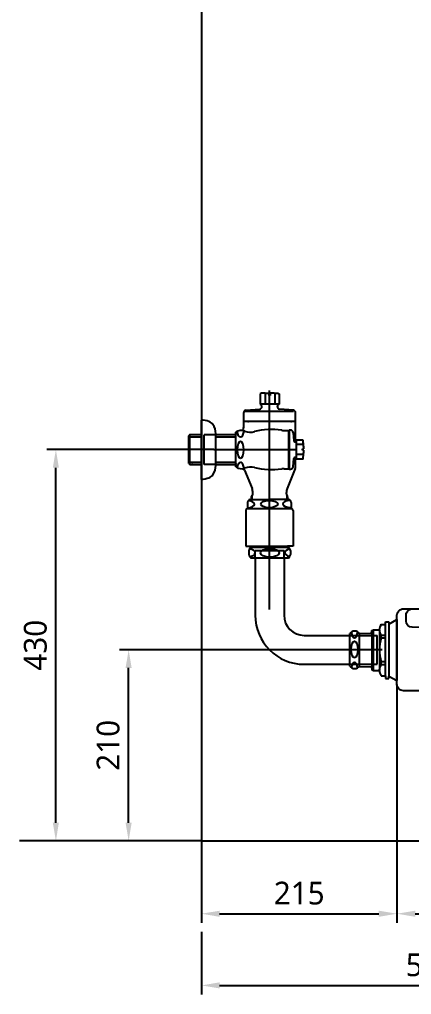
# Model space of a CAD drawing. Extents: x 70 to 2270, y 22 to 2174.
# Drawn here: x 70 to 501, y 27 to 1098 of the extents above; entities that cross this region are included whole.
import ezdxf

# ---------------------------------------------------------------- set-up
doc = ezdxf.new("R2010")
doc.units = 0
doc.header["$LTSCALE"] = 20
doc.header["$MEASUREMENT"] = 0
doc.layers.get('0').update_dxf_attribs({"linetype": 'CONTINUOUS'})
doc.layers.get('DEFPOINTS').update_dxf_attribs({"linetype": 'CONTINUOUS'})
for name, color, linetype in [('1', 1, 'CONTINUOUS'), ('3', 3, 'CONTINUOUS'), ('4', 4, 'CONTINUOUS'), ('6', 6, 'CONTINUOUS')]:
    doc.layers.add(name, color=color, linetype=linetype)
doc.styles.get("Standard").update_dxf_attribs({"font": 'NanumGothic.ttf'})
doc.dimstyles.get("Standard").update_dxf_attribs({"dimtxt": 0.18, "dimasz": 0.18, "dimexe": 0.18, "dimexo": 0.0625, "dimgap": 0.09, "dimtad": 0, "dimtih": 1, "dimtoh": 1, "dimdec": 4, "dimzin": 0, "dimdsep": 46, "dimtxsty": 'Standard', "dimcen": 0.09, "dimadec": 0, "dimazin": 0, "dimtfac": 1, "dimtdec": 4, "dimtofl": 0, "dimtmove": 0, "dimatfit": 3, "dimfxl": 1, "dimtolj": 1, "dimtzin": 0, "dimarcsym": 0})

# ---------------------------------------------------------------- blocks, each defined once
blk = doc.blocks.new('*D3')
at = {"layer": '3', "color": 3, "lineweight": -2, "transparency": 16777216}
for p, q in [((283.7, 625.6), (100, 625.6)), ((110, 215.6), (110, 605.6)), ((170, 195.6), (100, 195.6))]:
    blk.add_line(p, q, dxfattribs=at)
at = {"layer": '3', "color": 3, "transparency": 16777216}
for points in [[(106.6, 605.6), (113.3, 605.6), (110, 625.6)], [(106.6, 215.6), (113.3, 215.6), (110, 195.6)]]:
    blk.add_solid(points, dxfattribs=at)
at = {"layer": 'DEFPOINTS', "color": 0, "transparency": 16777216}
for p in [(110, 625.6), (283.7, 625.6), (170, 195.6)]:
    blk.add_point(p, dxfattribs=at)
at = {"layer": '3', "color": 2, "transparency": 16777216, "insert": (87.5, 410.6), "char_height": 25, "attachment_point": 5, "rotation": 90}
blk.add_mtext('\\A1;430', dxfattribs=at)
blk = doc.blocks.new('*D4')
at = {"layer": '1', "color": 3, "lineweight": -2, "transparency": 16777216}
for p, q in [((334, 405.6), (180, 405.6)), ((190, 215.6), (190, 385.6)), ((270, 195.6), (180, 195.6))]:
    blk.add_line(p, q, dxfattribs=at)
at = {"layer": '1', "color": 3, "transparency": 16777216}
for points in [[(186.6, 385.6), (193.3, 385.6), (190, 405.6)], [(186.6, 215.6), (193.3, 215.6), (190, 195.6)]]:
    blk.add_solid(points, dxfattribs=at)
at = {"layer": 'DEFPOINTS', "color": 0, "transparency": 16777216}
for p in [(190, 405.6), (334, 405.6), (270, 195.6)]:
    blk.add_point(p, dxfattribs=at)
at = {"layer": '1', "color": 2, "transparency": 16777216, "insert": (167.5, 300.6), "char_height": 25, "attachment_point": 5, "rotation": 90}
blk.add_mtext('\\A1;210', dxfattribs=at)
blk = doc.blocks.new('*D9')
at = {"layer": '3', "color": 3, "lineweight": -2, "transparency": 16777216}
for p, q in [((485, 367.6), (485, 105.6)), ((270, 195.6), (270, 105.6)), ((290, 115.6), (465, 115.6))]:
    blk.add_line(p, q, dxfattribs=at)
at = {"layer": '3', "color": 3, "transparency": 16777216}
for points in [[(290, 118.9), (290, 112.2), (270, 115.6)], [(465, 118.9), (465, 112.2), (485, 115.6)]]:
    blk.add_solid(points, dxfattribs=at)
at = {"layer": 'DEFPOINTS', "color": 0, "transparency": 16777216}
for p in [(485, 367.6), (270, 195.6), (485, 115.6)]:
    blk.add_point(p, dxfattribs=at)
at = {"layer": '3', "color": 2, "transparency": 16777216, "insert": (377.5, 138.1), "char_height": 25, "attachment_point": 5}
blk.add_mtext('\\A1;215', dxfattribs=at)
blk = doc.blocks.new('*D10')
at = {"layer": '3', "color": 3, "lineweight": -2, "transparency": 16777216}
for p, q in [((485, 367.6), (485, 105.6)), ((775, 124.3), (775, 105.6)), ((505, 115.6), (755, 115.6))]:
    blk.add_line(p, q, dxfattribs=at)
at = {"layer": '3', "color": 3, "transparency": 16777216}
for points in [[(505, 118.9), (505, 112.2), (485, 115.6)], [(755, 118.9), (755, 112.2), (775, 115.6)]]:
    blk.add_solid(points, dxfattribs=at)
at = {"layer": 'DEFPOINTS', "color": 0, "transparency": 16777216}
for p in [(485, 367.6), (775, 124.3), (775, 115.6)]:
    blk.add_point(p, dxfattribs=at)
at = {"layer": '3', "color": 2, "transparency": 16777216, "insert": (630, 138.1), "char_height": 25, "attachment_point": 5}
blk.add_mtext('\\A1;290', dxfattribs=at)
blk = doc.blocks.new('*D11')
at = {"layer": '3', "color": 3, "lineweight": -2, "transparency": 16777216}
for p, q in [((270, 95.6), (270, 26.8)), ((775, 95.6), (775, 26.8)), ((290, 36.8), (755, 36.8))]:
    blk.add_line(p, q, dxfattribs=at)
at = {"layer": '3', "color": 3, "transparency": 16777216}
for points in [[(290, 40.2), (290, 33.5), (270, 36.8)], [(755, 40.2), (755, 33.5), (775, 36.8)]]:
    blk.add_solid(points, dxfattribs=at)
at = {"layer": 'DEFPOINTS', "color": 0, "transparency": 16777216}
for p in [(270, 95.6), (775, 95.6), (775, 36.8)]:
    blk.add_point(p, dxfattribs=at)
at = {"layer": '3', "color": 2, "transparency": 16777216, "insert": (522.5, 59.3), "char_height": 25, "attachment_point": 5}
blk.add_mtext('\\A1;505', dxfattribs=at)

msp = doc.modelspace()

# ---------------------------------------------------------------- linework, layer by layer
msp.add_lwpolyline([(737.68361, 195.56744), (594.97794, 195.56744), (594.97794, 198.52746, 0.0932365896), (588.14284, 234.86341, -0.0398260779), (556.54356, 352.5444, 0.3570563806), (546.74093, 360.56744), (491.97794, 360.56744, -0.4142135624), (484.97794, 367.56744), (484.97794, 443.56744, -0.4142135624), (491.97794, 450.56744), (897.97794, 450.56744, -0.4142135624), (904.97794, 443.56744), (904.97794, 432.56744, -0.4142135624), (897.97794, 425.56744), (634.58977, 425.56744, -0.0096109434), (615.37321, 425.93685), (501.70891, 430.30856, -0.4029982896), (494.97794, 437.30339), (494.97794, 443.56744, -0.4142135624), (501.97794, 450.56744)], format="xyb")
at = {"layer": '3'}
msp.add_line((269.97794, 195.56744), (69.97794, 195.56744), dxfattribs=at)
at = {"layer": '4'}
for p, q in [((335.97794, 687.56744), (334.58563, 686.76359)), ((334.58563, 686.76359), (334.58563, 675.56744)), ((339.97794, 687.56744), (335.97794, 687.56744)), ((339.97794, 687.56744), (339.97794, 675.56744)), ((339.97794, 687.56744), (340.57794, 687.56744)), ((340.57794, 687.56744), (344.22794, 687.56744)), ((344.22794, 687.56744), (344.22794, 685.06744)), ((344.97794, 450.00048), (344.97794, 690.46372)), ((345.72794, 687.56744), (345.72794, 685.06744)), ((349.37794, 687.56744), (345.72794, 687.56744)), ((349.97794, 687.56744), (349.37794, 687.56744)), ((349.97794, 687.56744), (353.97794, 687.56744)), ((350.6008, 687.56744), (350.6008, 675.56744)), ((353.97794, 687.56744), (355.37024, 686.76359)), ((355.37024, 686.76359), (355.37024, 675.56744)), ((355.37024, 675.56744), (334.58563, 675.56744)), ((334.58563, 675.56744), (335.22794, 675.19661)), ((344.22794, 685.06744), (344.97794, 685.06744)), ((345.72794, 685.06744), (344.97794, 685.06744)), ((355.37024, 675.56744), (354.72794, 675.19661)), ((316.47794, 656.56744), (316.47794, 666.27661)), ((318.15573, 667.63975), (371.06504, 667.63975)), ((318.76005, 668.7671), (334.19583, 670.11756)), ((336.47794, 672.60804), (336.47794, 673.03154)), ((353.47794, 672.60804), (353.47794, 673.03154)), ((371.19583, 668.7671), (355.76005, 670.11756)), ((373.47794, 656.56744), (373.47794, 666.27661)), ((269.97794, 593.06744), (269.97794, 658.06744)), ((373.47794, 656.56744), (316.47794, 656.56744)), ((316.47794, 650.06744), (316.47794, 656.56744)), ((373.47794, 634.16744), (373.47794, 656.56744)), ((285.95892, 608.21744), (285.95892, 642.91744)), ((307.97794, 642.21744), (307.97794, 644.56744)), ((360.94218, 646.56744), (365.97794, 646.56744)), ((365.97794, 604.56744), (365.97794, 646.56744)), ((365.97794, 645.05663), (366.47794, 645.05663)), ((367.76834, 647.06744), (366.47794, 647.06744)), ((366.47794, 647.06744), (366.47794, 604.06744)), ((370.75286, 644.37183), (371.68465, 635.23554)), ((255.97794, 640.66744), (257.12794, 641.81744)), ((255.97794, 640.66744), (255.97794, 639.56744)), ((255.97794, 639.56744), (255.97794, 640.66744)), ((255.97794, 639.56744), (269.97794, 639.56744)), ((255.97794, 611.56744), (255.97794, 639.56744)), ((269.97794, 641.81744), (257.12794, 641.81744)), ((257.12794, 609.31744), (257.12794, 641.81744)), ((273.00902, 609.31744), (273.00902, 641.81744)), ((285.95892, 641.81744), (273.00902, 641.81744)), ((285.82107, 639.56744), (307.97794, 639.56744)), ((307.97794, 641.81744), (285.95892, 641.81744)), ((307.97794, 606.56744), (307.97794, 642.21744)), ((307.97794, 640.66744), (307.97794, 641.81744)), ((374.70221, 635.95975), (374.15073, 634.80657)), ((374.70221, 615.17514), (374.70221, 635.95975)), ((381.70221, 635.95975), (374.70221, 635.95975)), ((255.97794, 625.56744), (255.97794, 610.46744)), ((283.72718, 625.56744), (373.47794, 625.56744)), ((382.26153, 631.06744), (374.70221, 631.06744)), ((380.9462, 624.81744), (380.9462, 626.31744)), ((382.47794, 626.31744), (380.9462, 626.31744)), ((382.47794, 624.81744), (380.9462, 624.81744)), ((269.97794, 611.56744), (255.97794, 611.56744)), ((255.97794, 610.46744), (255.97794, 611.56744)), ((307.97794, 611.56744), (285.82107, 611.56744)), ((370.75286, 606.76306), (371.68465, 615.89934)), ((373.47794, 606.53035), (373.47794, 616.96744)), ((374.70221, 615.17514), (374.15073, 616.32831)), ((382.26934, 620.16744), (374.70221, 620.16744)), ((381.70221, 615.17514), (374.70221, 615.17514)), ((255.97794, 610.46744), (257.12794, 609.31744)), ((257.12794, 609.31744), (269.97794, 609.31744)), ((285.95892, 609.31744), (273.00902, 609.31744)), ((285.95892, 609.31744), (307.97794, 609.31744)), ((307.97794, 610.46744), (307.97794, 609.31744)), ((317.53516, 602.92439), (325.61966, 582.71314)), ((360.94218, 604.56744), (365.97794, 604.56744)), ((373.12032, 604.6734), (364.33622, 582.71314)), ((365.97794, 606.07825), (366.47794, 606.07825)), ((366.47794, 604.06744), (367.76834, 604.06744)), ((323.70719, 570.61236), (344.70719, 570.61236)), ((324.82794, 570.61236), (324.97794, 570.61236)), ((324.97794, 573.56744), (326.07602, 575.46936)), ((324.97794, 570.61236), (324.97794, 573.56744)), ((324.97794, 573.56744), (325.82794, 573.56744)), ((325.82794, 570.61236), (325.82794, 575.03968)), ((326.47794, 576.96936), (326.47794, 578.25645)), ((326.47794, 576.96936), (326.47794, 578.25645)), ((365.70719, 570.61236), (344.70719, 570.61236)), ((363.47794, 576.96936), (363.47794, 578.25645)), ((363.47794, 576.96936), (363.47794, 578.25645)), ((364.97794, 573.56744), (363.87986, 575.46936)), ((364.12794, 570.61236), (364.12794, 575.03968)), ((364.97794, 573.56744), (364.12794, 573.56744)), ((364.97794, 570.61236), (364.97794, 573.56744)), ((365.12794, 570.61236), (364.97794, 570.61236)), ((365.12794, 570.61236), (365.51944, 570.61236)), ((318.70719, 558.61236), (318.70719, 519.61236)), ((320.70719, 567.61236), (320.70719, 560.61236)), ((368.70719, 560.61236), (320.70719, 560.61236)), ((368.70719, 567.61236), (368.70719, 560.61236)), ((370.70719, 558.61236), (370.70719, 519.61236)), ((318.70719, 519.61236), (364.70719, 519.61236)), ((324.82794, 516.11236), (324.43644, 516.11236)), ((324.65889, 518.44583), (365.7419, 518.44583)), ((324.70719, 519.61236), (324.70719, 518.44583)), ((329.10294, 514.69107), (360.85294, 514.69107)), ((329.10294, 506.44583), (329.10294, 514.69107)), ((360.85294, 506.44583), (360.85294, 514.69107)), ((370.70719, 519.61236), (364.70719, 519.61236)), ((364.70719, 519.61236), (364.70719, 518.44583)), ((365.7419, 506.44583), (324.65889, 506.44583)), ((329.10294, 506.44583), (329.10294, 443.56744)), ((360.85294, 506.44583), (360.85294, 443.56744)), ((467.73908, 433.47257), (472.19406, 433.47257)), ((472.19406, 436.37721), (475.87427, 436.37721)), ((472.19406, 433.47257), (472.19406, 436.37721)), ((472.19406, 377.12266), (472.19406, 433.47257)), ((475.87427, 433.85986), (484.97794, 438.70092)), ((475.87427, 436.37721), (475.87427, 433.85986)), ((475.87427, 433.85986), (475.87427, 376.73537)), ((484.97794, 438.70092), (484.97794, 371.89432)), ((382.97794, 421.44244), (433.02723, 421.44244)), ((433.02723, 387.73171), (433.02723, 423.40317)), ((433.02723, 421.44244), (463.37289, 421.44244)), ((443.87416, 423.40317), (456.89215, 423.79046)), ((443.87416, 387.73171), (443.87416, 423.40317)), ((456.89215, 423.79046), (457.27954, 426.88873)), ((456.89215, 423.79046), (456.89215, 423.79046)), ((457.27954, 426.88873), (459.21649, 427.6633)), ((457.27954, 426.88873), (457.27954, 383.7065)), ((459.21649, 382.93193), (459.21649, 427.6633)), ((459.21649, 427.6633), (465.60843, 427.6633)), ((463.37289, 389.69244), (463.37289, 421.44244)), ((465.60843, 427.6633), (465.60843, 382.93193)), ((465.60843, 427.6633), (465.60843, 427.6633)), ((467.73908, 421.5388), (472.19406, 421.5388)), ((467.73908, 418.58207), (467.73908, 421.5388)), ((467.73908, 418.58207), (472.19406, 418.58207)), ((468.69266, 405.56744), (334.01436, 405.56744)), ((382.97794, 389.69244), (433.02723, 389.69244)), ((433.02723, 389.69244), (463.37289, 389.69244)), ((443.87416, 387.19206), (456.89215, 386.80477)), ((456.89215, 386.80477), (456.89215, 386.80477)), ((456.89215, 386.80477), (457.27954, 383.7065)), ((467.73908, 392.55281), (472.19406, 392.55281)), ((467.73908, 389.59608), (467.73908, 392.55281)), ((467.73908, 389.59608), (472.19406, 389.59608)), ((457.27954, 383.7065), (459.21649, 382.93193)), ((459.21649, 382.93193), (465.60843, 382.93193)), ((465.60843, 382.93193), (465.60843, 382.93193)), ((467.73908, 377.12266), (472.19406, 377.12266)), ((472.19406, 377.12266), (472.19406, 374.21802)), ((475.87427, 374.21802), (475.87427, 376.73537)), ((475.87427, 376.73537), (484.97794, 371.89432)), ((472.19406, 374.21802), (475.87427, 374.21802))]:
    msp.add_line(p, q, dxfattribs=at)
for centre, radius, start, end in [((333.97794, 673.03154), 2.5, 0, 60), ((355.97794, 673.03154), 2.5, 120, 180), ((318.97794, 666.27661), 2.5, 95, 180), ((333.97794, 672.60804), 2.5, 275, 0), ((355.97794, 672.60804), 2.5, 180, 265), ((370.97794, 666.27661), 2.5, 0, 85), ((268.47794, 628.10496), 30, 70.99286388, 87.13401602), ((274.63346, 647.1456), 10, 37.19654919, 68.8073231), ((265.97794, 642.06744), 20, 2.56408801, 33.79228837), ((284.95892, 642.91744), 1, 0, 2.56408801), ((314.00306, 636.58634), 10, 69.92787879, 127.05), ((311.47794, 650.06744), 5, 315.04787263, 0), ((323.95594, 663.82492), 19, 249.92787879, 253.49239717), ((323.95594, 663.82492), 19, 249.92787879, 283.58681326), ((346.97794, 568.56744), 79, 81.80791248, 103.58681326), ((360.94218, 665.56744), 19, 261.80791248, 270), ((367.76834, 644.06744), 3, 5.82336272, 90), ((372.97794, 635.36744), 1.3, 185.82323164, 334.44131347), ((312.47794, 625.56744), 70, 4.42435579, 8.53777862), ((312.47794, 625.56744), 70, 0.61385986, 4.42435579), ((312.47794, 625.56744), 70, 355.57564421, 359.38614014), ((372.97794, 615.76744), 1.3, 25.55868653, 174.17676836), ((312.47794, 625.56744), 70, 351.46222138, 355.57564421), ((265.97794, 609.06744), 20, 326.20771163, 357.43591199), ((284.95892, 608.21744), 1, 357.43591199, 0), ((314.00306, 614.54854), 10, 232.95, 290.07212121), ((312.89277, 601.06744), 5, 21.80140949, 48.2520266), ((323.95594, 587.30996), 19, 76.41318674, 110.07212121), ((346.97794, 682.56744), 79, 256.41318674, 278.19208752), ((360.94218, 585.56744), 19, 90, 98.19208752), ((367.76834, 607.06744), 3, 270, 354.17663728), ((368.47794, 606.53035), 5, 338.19859051, 0), ((268.47794, 623.02992), 30, 272.86598398, 289.00713612), ((274.63346, 603.98928), 10, 291.1926769, 322.80345081), ((314.47794, 578.25645), 12, 0, 21.80140949), ((375.47794, 578.25645), 12, 158.19859051, 180), ((323.70719, 567.61236), 3, 90, 180), ((323.47794, 576.96936), 3, 330, 360), ((323.47794, 576.96936), 3, 330, 360), ((366.47794, 576.96936), 3, 180, 210), ((366.47794, 576.96936), 3, 180, 210), ((365.70719, 567.61236), 3, 0, 90), ((320.70719, 558.61236), 2, 90, 180), ((368.70719, 558.61236), 2, 0, 90), ((329.9504, 512.44583), 8, 131.40962211, 228.59037789), ((360.4504, 512.44583), 8, 311.40962211, 48.59037789), ((382.97794, 443.56744), 53.875, 180, 270), ((382.97794, 443.56744), 22.125, 180, 270), ((474.94496, 427.50569), 9.35567, 140.37327987, 219.62672013), ((438.45069, 419.34384), 6.77438, 36.81401544, 143.18598456), ((506.42241, 405.56744), 40.81398, 161.40498838, 198.59501162), ((438.45069, 391.79105), 6.77438, 216.81401544, 323.18598456), ((475.30567, 383.35937), 9.80561, 140.50320006, 219.49679994)]:
    msp.add_arc(centre, radius, start, end, dxfattribs=at)
at = {"layer": '4', "extrusion": (0, 0, -1)}
for centre, start_param, end_param in [((312.97842, 648.31659), 1.786519186, 4.4051082047), ((312.97842, 602.49502), -1.2286868625, 1.3203111529)]:
    msp.add_ellipse(centre, major_axis=(0, 9.1926), ratio=0.3922008052, start_param=start_param, end_param=end_param, dxfattribs=at)
msp.add_ellipse((312.97842, 625.26438), major_axis=(0, -9.1926), ratio=0.3922008052, dxfattribs=at)
at = {"layer": '4'}
for centre, major_axis, ratio, start_param, end_param in [((318.93888, 565.43483), (-9.40496, 0), 0.4196851309, 1.7599403664, 4.4691613738), ((368.7142, 565.78963), (-9.40496, 0), 0.4196851309, 4.8052233815, 7.8532361641), ((318.99192, 512.16453), (-10.23571, 0), 0.4590352453, 2.0113999518, 4.3055971494), ((371.85121, 512.16453), (-10.23571, 0), 0.4590352453, 5.1615712268, 7.3715763784), ((438.31013, 427.81712), (0, 9.10119), 0.4043655453, 1.8794032032, 4.4220357396), ((438.31013, 382.50481), (0, 9.10119), 0.4043655453, -1.1928112854, 1.175089299)]:
    msp.add_ellipse(centre, major_axis=major_axis, ratio=ratio, start_param=start_param, end_param=end_param, dxfattribs=at)
for centre, major_axis, ratio in [((344.58071, 565.70093), (-9.40496, 0), 0.4196851309), ((345.2004, 512.16453), (-10.23571, 0), 0.4590352453), ((438.31013, 405.93554), (0, -9.10119), 0.4043655453)]:
    msp.add_ellipse(centre, major_axis=major_axis, ratio=ratio, dxfattribs=at)
for p in [(321.22794, 656.56744), (368.72794, 656.56744), (257.12794, 641.81744), (255.97794, 611.56744), (259.88963, 609.31744), (269.97794, 593.06744)]:
    msp.add_point(p, dxfattribs=at)
at = {"layer": '6'}
msp.add_lwpolyline([(2269.97794, 2035.56744), (269.97794, 2035.56744), (269.97794, 195.56744), (2109.97794, 195.56744), (2109.97794, 1195.56744)], dxfattribs=at)

# ---------------------------------------------------------------- dimensions: what is measured, and where the dimension line sits
at = {"layer": '1'}
dim = msp.add_linear_dim(base=(189.97794, 405.56744), p1=(269.97794, 195.56744), p2=(334.01436, 405.56744), angle=90, dimstyle='Standard', override={"dimtxt": 25, "dimasz": 20, "dimexe": 10, "dimexo": 0, "dimgap": 10, "dimtad": 1, "dimtih": 0, "dimzin": 8, "dimclrd": 3, "dimclre": 3, "dimclrt": 2, "dimtix": 1, "dimtofl": 1, "dimarcsym": 1}, dxfattribs=at)
dim.commit()
dim.dimension.update_dxf_attribs({"geometry": '*D4', "text_midpoint": (167.47794, 300.56744)})
at = {"layer": '3'}
dim = msp.add_linear_dim(base=(109.97794, 625.56744), p1=(169.97794, 195.56744), p2=(283.72718, 625.56744), angle=90, dimstyle='Standard', override={"dimtxt": 25, "dimasz": 20, "dimexe": 10, "dimexo": 0, "dimgap": 10, "dimtad": 1, "dimtih": 0, "dimzin": 8, "dimclrd": 3, "dimclre": 3, "dimclrt": 2, "dimtix": 1, "dimtofl": 1, "dimarcsym": 1}, dxfattribs=at)
dim.commit()
dim.dimension.update_dxf_attribs({"geometry": '*D3', "text_midpoint": (87.47794, 410.56744)})
for base, p1, p2, picture, middle in [((484.97794, 115.56744), (269.97794, 195.56744), (484.97794, 367.56744), '*D9', (377.47794, 138.06744)), ((774.97794, 115.56744), (484.97794, 367.56744), (774.97794, 124.28406), '*D10', (629.97794, 138.06744)), ((774.97794, 36.83801), (269.97794, 95.56744), (774.97794, 95.56744), '*D11', (522.47794, 59.33801))]:
    dim = msp.add_linear_dim(base=base, p1=p1, p2=p2, dimstyle='Standard', override={"dimtxt": 25, "dimasz": 20, "dimexe": 10, "dimexo": 0, "dimgap": 10, "dimtad": 1, "dimtih": 0, "dimzin": 8, "dimclrd": 3, "dimclre": 3, "dimclrt": 2, "dimtix": 1, "dimtofl": 1, "dimarcsym": 1}, dxfattribs=at)
    dim.commit()
    dim.dimension.update_dxf_attribs({"geometry": picture, "text_midpoint": middle})

doc.saveas('drawing.dxf')
